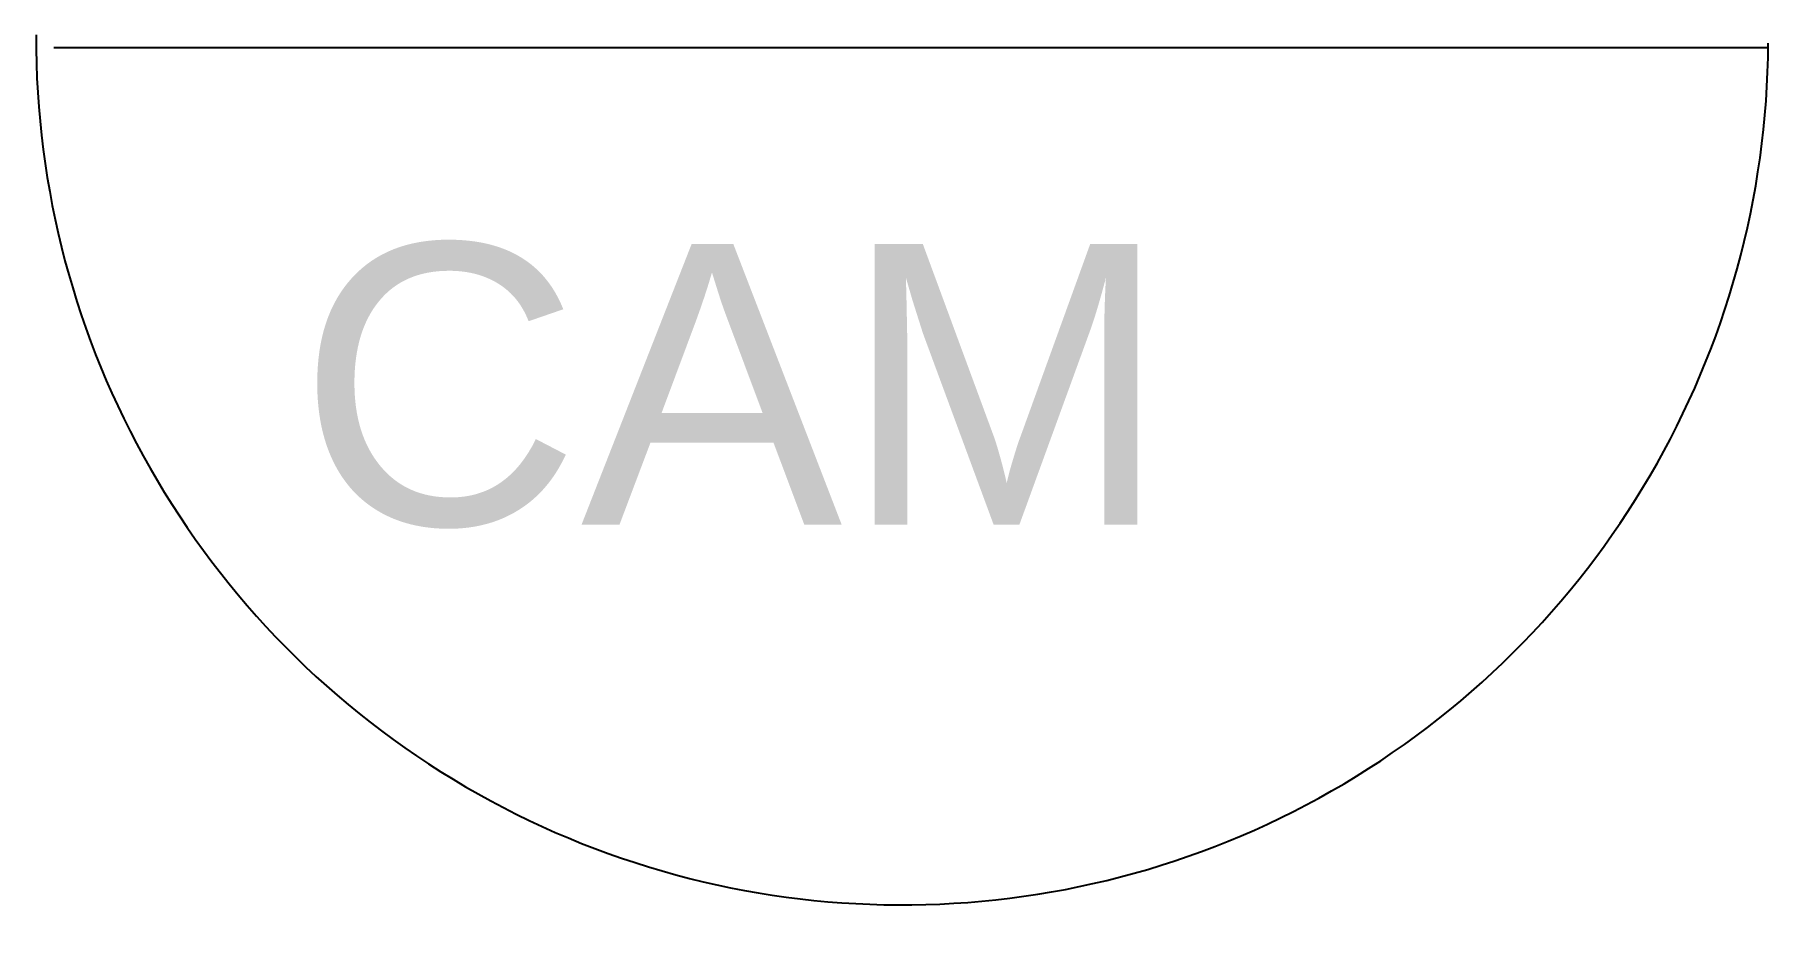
# Model space of a CAD drawing. Header units: millimetres. Extents: x 2393 to 3945, y 1251 to 2065.
import ezdxf

# ---------------------------------------------------------------- set-up
doc = ezdxf.new("R2010")
doc.units = ezdxf.units.MM
doc.layers.add('PDF_Geometry', color=7, linetype='Continuous', true_color=0xfd8379)
doc.layers.add('PDF_Text', color=7, linetype='Continuous')
doc.styles.add('PDF Arial-BoldMT', font='arial.ttf')

# ---------------------------------------------------------------- blocks, each defined once
blk = doc.blocks.new('180')
at = {"layer": 'PDF_Geometry', "color": 6, "lineweight": 25}
blk.add_lwpolyline([(730.4, 276.6), (-804.1, 276.6)], dxfattribs=at)
blk.add_arc((-44.8, 284.6), 775.2, 179.7197, 359.72, dxfattribs=at)
at = {"layer": 'PDF_Text', "color": 6, "insert": (-586.2, -26.4), "char_height": 251.48, "attachment_point": 4, "style": 'PDF Arial-BoldMT'}
blk.add_mtext('CAM', dxfattribs=at)

msp = doc.modelspace()

# ---------------------------------------------------------------- block references
msp.add_blockref('180', (3214.6, 1776.7))

doc.saveas('drawing.dxf')
